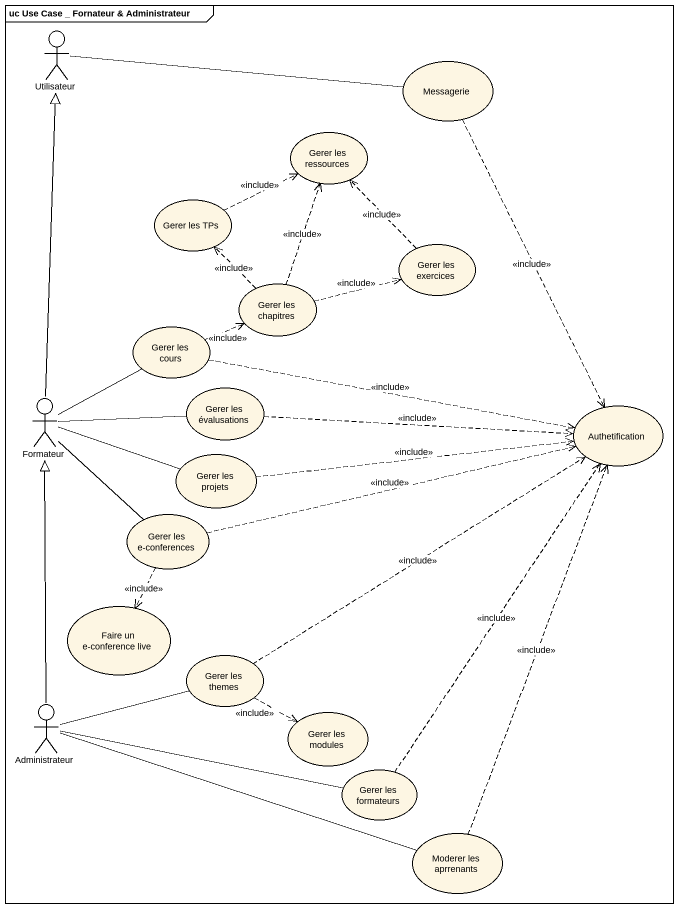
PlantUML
@startuml
mainframe uc Use Case _ Fornateur & Administrateur
actor Utilisateur
usecase Messagerie
usecase "Gerer les ressources" as Gerer_les_ressources
usecase "Gerer les TPs" as Gerer_les_TPs
usecase "Gerer les exercices" as Gerer_les_exercices
usecase "Gerer les chapitres" as Gerer_les_chapitres
usecase "Gerer les cours" as Gerer_les_cours
actor Formateur
usecase "Gerer les évalusations" as Gerer_les_évalusations
usecase Authetification
usecase "Gerer les projets" as Gerer_les_projets
usecase "Gerer les e-conferences" as Gerer_les_e_conferences
usecase "Faire un e-conference live" as Faire_un_e_conference_live
usecase "Gerer les themes" as Gerer_les_themes
actor Administrateur
usecase "Gerer les modules" as Gerer_les_modules
usecase "Gerer les formateurs" as Gerer_les_formateurs
usecase "Moderer les aprrenants" as Moderer_les_aprrenants
Utilisateur -right- Messagerie
Messagerie ..> Authetification : <<include>>
Gerer_les_TPs .right.> Gerer_les_ressources : <<include>>
Gerer_les_exercices .up.> Gerer_les_ressources : <<include>>
Gerer_les_chapitres .up.> Gerer_les_ressources : <<include>>
Gerer_les_chapitres .up.> Gerer_les_TPs : <<include>>
Gerer_les_chapitres .right.> Gerer_les_exercices : <<include>>
Gerer_les_cours .right.> Gerer_les_chapitres : <<include>>
Gerer_les_cours .right.> Authetification : <<include>>
Formateur -up-|> Utilisateur
Formateur -up- Gerer_les_cours
Formateur -right- Gerer_les_évalusations
Formateur -right- Gerer_les_projets
Formateur -- Gerer_les_e_conferences
Gerer_les_évalusations .right.> Authetification : <<include>>
Gerer_les_projets .right.> Authetification : <<include>>
Gerer_les_e_conferences .right.> Authetification : <<include>>
Gerer_les_e_conferences ..> Faire_un_e_conference_live : <<include>>
Gerer_les_themes .up.> Authetification : <<include>>
Gerer_les_themes .right.> Gerer_les_modules : <<include>>
Administrateur -up-|> Formateur
Administrateur -right- Gerer_les_themes
Administrateur -right- Gerer_les_formateurs
Administrateur -right- Moderer_les_aprrenants
Gerer_les_formateurs .up.> Authetification : <<include>>
Moderer_les_aprrenants .up.> Authetification : <<include>>
@enduml
